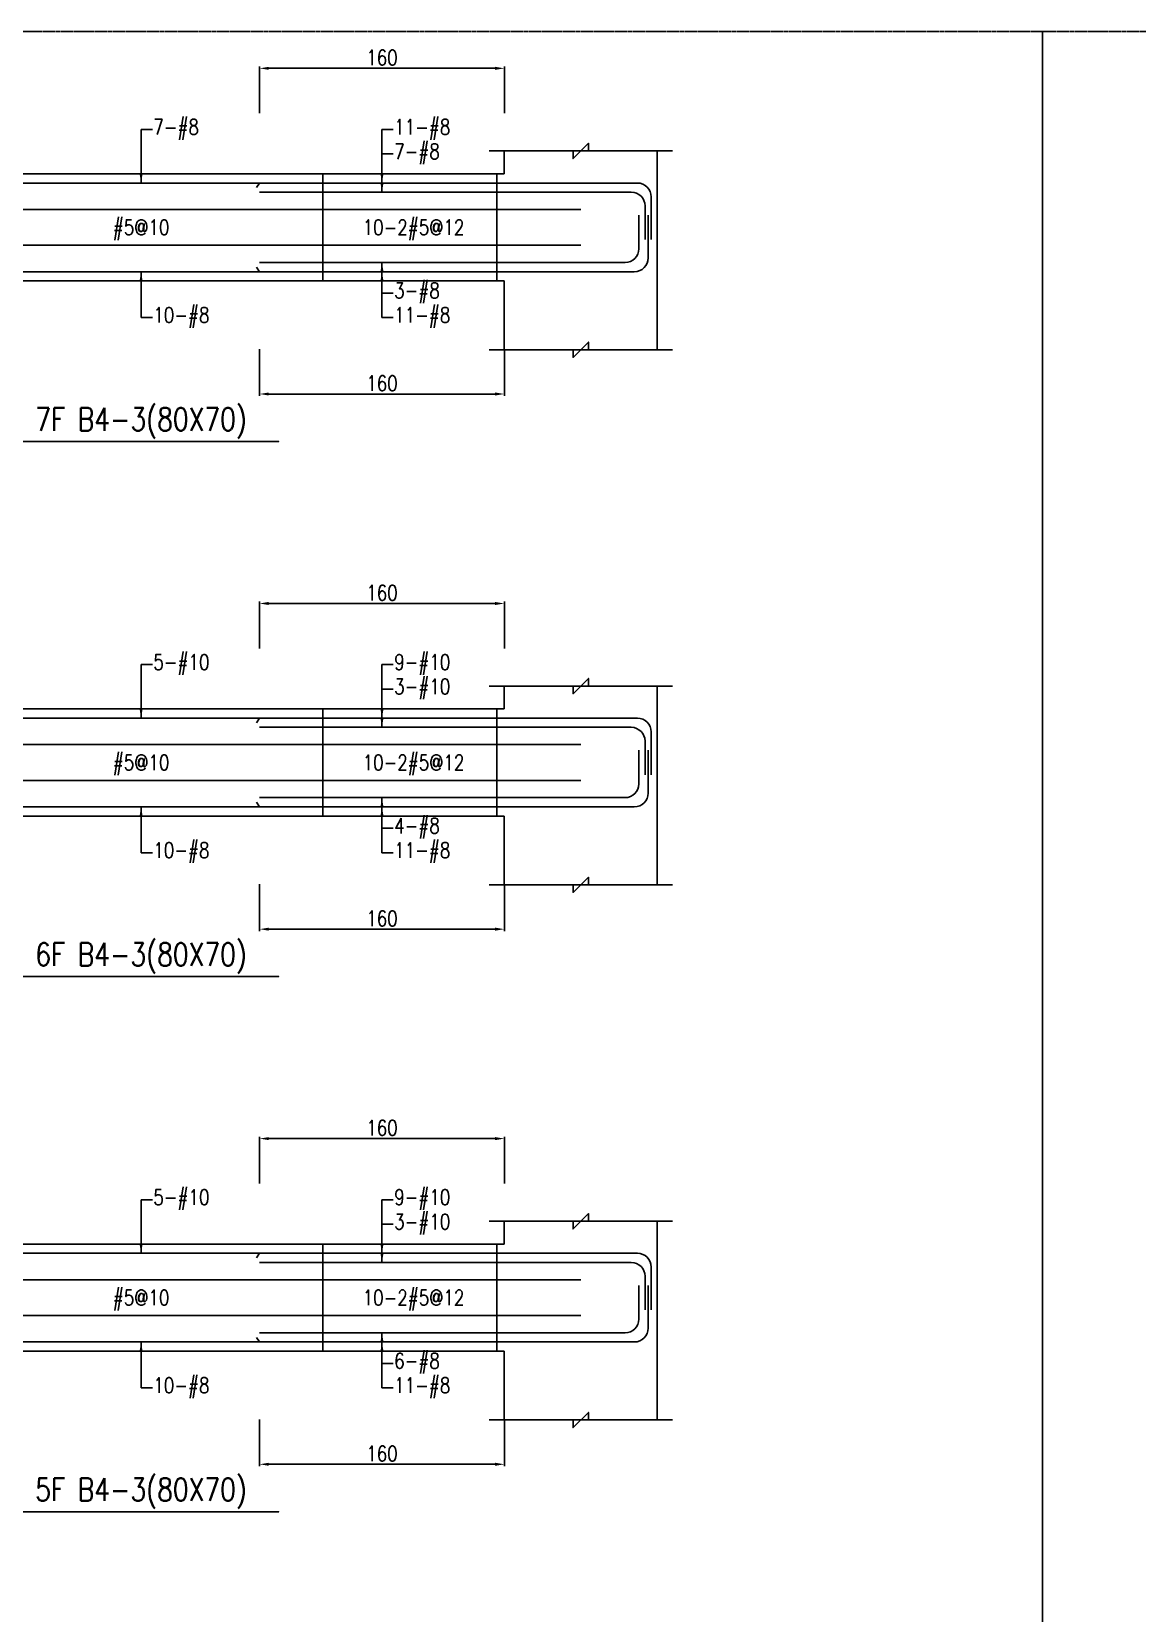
# Model space of a CAD drawing. Header units: millimetres. Extents: x 0 to 84580, y -12276 to 4373.
# Drawn here: x 31942 to 32665, y -2034 to -1000 of the extents above; entities that cross this region are included whole.
import ezdxf
from ezdxf.enums import TextEntityAlignment as Align

# ---------------------------------------------------------------- set-up
doc = ezdxf.new("R2010")
doc.units = ezdxf.units.MM
doc.header["$MEASUREMENT"] = 0
doc.linetypes.add('CENTER', pattern=[2, 1.25, -0.25, 0.25, -0.25])
for name, color, linetype in [('S-DIM', 2, 'Continuous'), ('S-GRID', 1, 'CENTER'), ('S-LEADER', 2, 'Continuous'), ('S-RC', 130, 'Continuous'), ('S-REINF', 6, 'Continuous'), ('S-TEXT', 2, 'Continuous')]:
    doc.layers.add(name, color=color, linetype=linetype)
doc.styles.add('CS4', font='romans.shx', dxfattribs={"width": 0.8, "bigfont": 'lsp.shx'})
doc.styles.get("Standard").update_dxf_attribs({"font": 'arial.ttf'})
doc.dimstyles.new('ISO-25', dxfattribs={"dimtxt": 2.5, "dimasz": 2.5, "dimexe": 1.25, "dimexo": 0.625, "dimtad": 1, "dimtxsty": 'Standard', "dimcen": 2.5, "dimadec": 0, "dimazin": 0, "dimtfac": 1, "dimtmove": 0, "dimatfit": 3, "dimfxl": 0, "dimarcsym": 0})

# ---------------------------------------------------------------- blocks, each defined once
blk = doc.blocks.new('*D888')
at = {"layer": 'DEFPOINTS', "color": 0, "transparency": 16777216}
for p in [(32251.1, -1724), (32091.1, -1754), (32251.1, -1754)]:
    blk.add_point(p, dxfattribs=at)
at = {"layer": 'S-DIM', "color": 0, "lineweight": -2, "transparency": 16777216}
for p, q in [((32091.1, -1753.4), (32091.1, -1722.8)), ((32097.1, -1724), (32245.1, -1724)), ((32251.1, -1753.4), (32251.1, -1722.8))]:
    blk.add_line(p, q, dxfattribs=at)
at = {"layer": 'S-DIM', "color": 0, "transparency": 16777216}
for points in [[(32097.1, -1723), (32097.1, -1725), (32091.1, -1724)], [(32245.1, -1723), (32245.1, -1725), (32251.1, -1724)]]:
    blk.add_solid(points, dxfattribs=at)
at = {"layer": 'S-DIM', "color": 0, "transparency": 16777216, "insert": (32171.1, -1717), "char_height": 10, "attachment_point": 5, "style": 'CS4'}
blk.add_mtext('160', dxfattribs=at)
blk = doc.blocks.new('*D890')
at = {"layer": 'DEFPOINTS', "color": 0, "transparency": 16777216}
for p in [(32091.1, -1907), (32251.1, -1907), (32251.1, -1937)]:
    blk.add_point(p, dxfattribs=at)
at = {"layer": 'S-DIM', "color": 0, "lineweight": -2, "transparency": 16777216}
for p, q in [((32091.1, -1907.6), (32091.1, -1938.3)), ((32251.1, -1907.6), (32251.1, -1938.3)), ((32097.1, -1937), (32245.1, -1937))]:
    blk.add_line(p, q, dxfattribs=at)
at = {"layer": 'S-DIM', "color": 0, "transparency": 16777216}
for points in [[(32097.1, -1936), (32097.1, -1938), (32091.1, -1937)], [(32245.1, -1936), (32245.1, -1938), (32251.1, -1937)]]:
    blk.add_solid(points, dxfattribs=at)
at = {"layer": 'S-DIM', "color": 0, "transparency": 16777216, "insert": (32171.1, -1930), "char_height": 10, "attachment_point": 5, "style": 'CS4'}
blk.add_mtext('160', dxfattribs=at)
blk = doc.blocks.new('*D892')
at = {"layer": 'DEFPOINTS', "color": 0, "transparency": 16777216}
for p in [(32251.1, -1374), (32091.1, -1404), (32251.1, -1404)]:
    blk.add_point(p, dxfattribs=at)
at = {"layer": 'S-DIM', "color": 0, "lineweight": -2, "transparency": 16777216}
for p, q in [((32091.1, -1403.4), (32091.1, -1372.8)), ((32097.1, -1374), (32245.1, -1374)), ((32251.1, -1403.4), (32251.1, -1372.8))]:
    blk.add_line(p, q, dxfattribs=at)
at = {"layer": 'S-DIM', "color": 0, "transparency": 16777216}
for points in [[(32097.1, -1373), (32097.1, -1375), (32091.1, -1374)], [(32245.1, -1373), (32245.1, -1375), (32251.1, -1374)]]:
    blk.add_solid(points, dxfattribs=at)
at = {"layer": 'S-DIM', "color": 0, "transparency": 16777216, "insert": (32171.1, -1367), "char_height": 10, "attachment_point": 5, "style": 'CS4'}
blk.add_mtext('160', dxfattribs=at)
blk = doc.blocks.new('*D894')
at = {"layer": 'DEFPOINTS', "color": 0, "transparency": 16777216}
for p in [(32091.1, -1557), (32251.1, -1557), (32251.1, -1587)]:
    blk.add_point(p, dxfattribs=at)
at = {"layer": 'S-DIM', "color": 0, "lineweight": -2, "transparency": 16777216}
for p, q in [((32091.1, -1557.6), (32091.1, -1588.3)), ((32251.1, -1557.6), (32251.1, -1588.3)), ((32097.1, -1587), (32245.1, -1587))]:
    blk.add_line(p, q, dxfattribs=at)
at = {"layer": 'S-DIM', "color": 0, "transparency": 16777216}
for points in [[(32097.1, -1586), (32097.1, -1588), (32091.1, -1587)], [(32245.1, -1586), (32245.1, -1588), (32251.1, -1587)]]:
    blk.add_solid(points, dxfattribs=at)
at = {"layer": 'S-DIM', "color": 0, "transparency": 16777216, "insert": (32171.1, -1580), "char_height": 10, "attachment_point": 5, "style": 'CS4'}
blk.add_mtext('160', dxfattribs=at)
blk = doc.blocks.new('*D896')
at = {"layer": 'DEFPOINTS', "color": 0, "transparency": 16777216}
for p in [(32251.1, -1024), (32091.1, -1054), (32251.1, -1054)]:
    blk.add_point(p, dxfattribs=at)
at = {"layer": 'S-DIM', "color": 0, "lineweight": -2, "transparency": 16777216}
for p, q in [((32091.1, -1053.4), (32091.1, -1022.8)), ((32097.1, -1024), (32245.1, -1024)), ((32251.1, -1053.4), (32251.1, -1022.8))]:
    blk.add_line(p, q, dxfattribs=at)
at = {"layer": 'S-DIM', "color": 0, "transparency": 16777216}
for points in [[(32097.1, -1023), (32097.1, -1025), (32091.1, -1024)], [(32245.1, -1023), (32245.1, -1025), (32251.1, -1024)]]:
    blk.add_solid(points, dxfattribs=at)
at = {"layer": 'S-DIM', "color": 0, "transparency": 16777216, "insert": (32171.1, -1017), "char_height": 10, "attachment_point": 5, "style": 'CS4'}
blk.add_mtext('160', dxfattribs=at)
blk = doc.blocks.new('*D898')
at = {"layer": 'DEFPOINTS', "color": 0, "transparency": 16777216}
for p in [(32091.1, -1207), (32251.1, -1207), (32251.1, -1237)]:
    blk.add_point(p, dxfattribs=at)
at = {"layer": 'S-DIM', "color": 0, "lineweight": -2, "transparency": 16777216}
for p, q in [((32091.1, -1207.6), (32091.1, -1238.3)), ((32251.1, -1207.6), (32251.1, -1238.3)), ((32097.1, -1237), (32245.1, -1237))]:
    blk.add_line(p, q, dxfattribs=at)
at = {"layer": 'S-DIM', "color": 0, "transparency": 16777216}
for points in [[(32097.1, -1236), (32097.1, -1238), (32091.1, -1237)], [(32245.1, -1236), (32245.1, -1238), (32251.1, -1237)]]:
    blk.add_solid(points, dxfattribs=at)
at = {"layer": 'S-DIM', "color": 0, "transparency": 16777216, "insert": (32171.1, -1230), "char_height": 10, "attachment_point": 5, "style": 'CS4'}
blk.add_mtext('160', dxfattribs=at)

msp = doc.modelspace()

# ---------------------------------------------------------------- linework, layer by layer
at = {"layer": 'S-GRID'}
for points in [[(29374, -3069), (32603, -3069), (32603, -1000), (29374, -1000), (29374, -3069)], [(32603, -3069), (35832, -3069), (35832, -1000), (32603, -1000), (32603, -3069)]]:
    msp.add_lwpolyline(points, dxfattribs=at)
at = {"layer": 'S-RC'}
for points in [[(32241.096, -1078.007), (32296.096, -1078.018), (32296.095, -1083.018), (32306.097, -1073.02), (32306.096, -1078.02), (32361.096, -1078.031)], [(32251.096, -1163.007), (32251.096, -1208.007), (32351.096, -1208.007), (32351.096, -1078.007), (32251.096, -1078.007), (32251.096, -1093.007)], [(32251.096, -1093.007), (31776.096, -1093.007)], [(31776.096, -1163.007), (32251.096, -1163.007)], [(32241.096, -1208.007), (32296.096, -1208.018), (32296.095, -1213.018), (32306.097, -1203.02), (32306.096, -1208.02), (32361.096, -1208.031)], [(32013.596, -1268.007), (32103.596, -1268.007), (31923.596, -1268.007)], [(32241.096, -1428.007), (32296.096, -1428.018), (32296.095, -1433.018), (32306.097, -1423.02), (32306.096, -1428.02), (32361.096, -1428.031)], [(32251.096, -1513.007), (32251.096, -1558.007), (32351.096, -1558.007), (32351.096, -1428.007), (32251.096, -1428.007), (32251.096, -1443.007)], [(32251.096, -1443.007), (31776.096, -1443.007)], [(31776.096, -1513.007), (32251.096, -1513.007)], [(32241.096, -1558.007), (32296.096, -1558.018), (32296.095, -1563.018), (32306.097, -1553.02), (32306.096, -1558.02), (32361.096, -1558.031)], [(32013.596, -1618.007), (32103.596, -1618.007), (31923.596, -1618.007)], [(32241.096, -1778.007), (32296.096, -1778.018), (32296.095, -1783.018), (32306.097, -1773.02), (32306.096, -1778.02), (32361.096, -1778.031)], [(32251.096, -1863.007), (32251.096, -1908.007), (32351.096, -1908.007), (32351.096, -1778.007), (32251.096, -1778.007), (32251.096, -1793.007)], [(32251.096, -1793.007), (31776.096, -1793.007)], [(31776.096, -1863.007), (32251.096, -1863.007)], [(32241.096, -1908.007), (32296.096, -1908.018), (32296.095, -1913.018), (32306.097, -1903.02), (32306.096, -1908.02), (32361.096, -1908.031)], [(32013.596, -1968.007), (32103.596, -1968.007), (31923.596, -1968.007)]]:
    msp.add_lwpolyline(points, dxfattribs=at)
at = {"layer": 'S-REINF', "color": 1}
for points in [[(32132.346, -1163.007), (32132.346, -1093.007)], [(32246.096, -1163.007), (32246.096, -1093.007)], [(31726.096, -1116.34), (32301.096, -1116.34)], [(31726.096, -1139.674), (32301.096, -1139.674)], [(32132.346, -1513.007), (32132.346, -1443.007)], [(32246.096, -1513.007), (32246.096, -1443.007)], [(31726.096, -1466.34), (32301.096, -1466.34)], [(31726.096, -1489.674), (32301.096, -1489.674)], [(32132.346, -1863.007), (32132.346, -1793.007)], [(32246.096, -1863.007), (32246.096, -1793.007)], [(31726.096, -1816.34), (32301.096, -1816.34)], [(31726.096, -1839.674), (32301.096, -1839.674)]]:
    msp.add_lwpolyline(points, dxfattribs=at)
at = {"layer": 'S-REINF'}
for points in [[(31936.096, -1099.007), (32091.096, -1099.007)], [(32091.096, -1099.007), (32089.096, -1102.007)], [(32091.096, -1099.007), (32251.096, -1099.007)], [(32091.096, -1105.007), (32251.096, -1105.007)], [(31936.096, -1157.007), (32091.096, -1157.007)], [(32091.096, -1157.007), (32089.096, -1154.007)], [(32091.096, -1151.007), (32251.096, -1151.007)], [(32091.096, -1157.007), (32251.096, -1157.007)], [(31936.096, -1449.007), (32091.096, -1449.007)], [(32091.096, -1449.007), (32089.096, -1452.007)], [(32091.096, -1449.007), (32251.096, -1449.007)], [(32091.096, -1455.007), (32251.096, -1455.007)], [(31936.096, -1507.007), (32091.096, -1507.007)], [(32091.096, -1507.007), (32089.096, -1504.007)], [(32091.096, -1501.007), (32251.096, -1501.007)], [(32091.096, -1507.007), (32251.096, -1507.007)], [(31936.096, -1799.007), (32091.096, -1799.007)], [(32091.096, -1799.007), (32089.096, -1802.007)], [(32091.096, -1799.007), (32251.096, -1799.007)], [(32091.096, -1805.007), (32251.096, -1805.007)], [(32091.096, -1851.007), (32251.096, -1851.007)], [(31936.096, -1857.007), (32091.096, -1857.007)], [(32091.096, -1857.007), (32089.096, -1854.007)], [(32091.096, -1857.007), (32251.096, -1857.007)]]:
    msp.add_lwpolyline(points, dxfattribs=at)
for points in [[(32347.096, -1136.007), (32347.096, -1108.007, 0.41421356), (32338.096, -1099.007), (32251.096, -1099.007)], [(32343.096, -1136.007), (32343.096, -1114.007, 0.41421356), (32334.096, -1105.007), (32251.096, -1105.007)], [(32339.096, -1120.007), (32339.096, -1142.007, -0.41421356), (32330.096, -1151.007), (32239.096, -1151.007)], [(32345.096, -1120.007), (32345.096, -1148.007, -0.41421356), (32336.096, -1157.007), (32245.096, -1157.007)], [(32347.096, -1486.007), (32347.096, -1458.007, 0.41421356), (32338.096, -1449.007), (32251.096, -1449.007)], [(32343.096, -1486.007), (32343.096, -1464.007, 0.41421356), (32334.096, -1455.007), (32251.096, -1455.007)], [(32339.096, -1470.007), (32339.096, -1492.007, -0.41421356), (32330.096, -1501.007), (32239.096, -1501.007)], [(32345.096, -1470.007), (32345.096, -1498.007, -0.41421356), (32336.096, -1507.007), (32245.096, -1507.007)], [(32347.096, -1836.007), (32347.096, -1808.007, 0.41421356), (32338.096, -1799.007), (32251.096, -1799.007)], [(32343.096, -1836.007), (32343.096, -1814.007, 0.41421356), (32334.096, -1805.007), (32251.096, -1805.007)], [(32339.096, -1820.007), (32339.096, -1842.007, -0.41421356), (32330.096, -1851.007), (32239.096, -1851.007)], [(32345.096, -1820.007), (32345.096, -1848.007, -0.41421356), (32336.096, -1857.007), (32245.096, -1857.007)]]:
    msp.add_lwpolyline(points, format="xyb", dxfattribs=at)

# ---------------------------------------------------------------- texts
at = {"layer": 'S-LEADER', "char_height": 10, "attachment_point": 4, "style": 'CS4'}
for s, insert in [('7-#8', (32021.596, -1064.007)), ('11-#8', (32179.096, -1064.007)), ('7-#8', (32179.096, -1080.007)), ('3-#8', (32179.096, -1171.007)), ('10-#8', (32021.596, -1187.007)), ('11-#8', (32179.096, -1187.007)), ('5-#10', (32021.596, -1414.007)), ('9-#10', (32179.096, -1414.007)), ('3-#10', (32179.096, -1430.007)), ('4-#8', (32179.096, -1521.007)), ('10-#8', (32021.596, -1537.007)), ('11-#8', (32179.096, -1537.007)), ('5-#10', (32021.596, -1764.007)), ('9-#10', (32179.096, -1764.007)), ('3-#10', (32179.096, -1780.007)), ('6-#8', (32179.096, -1871.007)), ('10-#8', (32021.596, -1887.007)), ('11-#8', (32179.096, -1887.007))]:
    msp.add_mtext(s, dxfattribs=dict(at, insert=insert))
at = {"layer": 'S-RC', "style": 'CS4', "width": 0.8}
for s, p in [('7F B4-3(80X70)', (32013.596, -1261.007)), ('6F B4-3(80X70)', (32013.596, -1611.007)), ('5F B4-3(80X70)', (32013.596, -1961.007))]:
    msp.add_text(s, height=15, dxfattribs=at).set_placement(p, align=Align.CENTER)
at = {"layer": 'S-TEXT', "color": 1, "style": 'CS4', "width": 0.8}
for s, p in [('#5@10', (32013.596, -1133.007)), ('10-2#5@12', (32191.721, -1133.007)), ('#5@10', (32013.596, -1483.007)), ('10-2#5@12', (32191.721, -1483.007)), ('#5@10', (32013.596, -1833.007)), ('10-2#5@12', (32191.721, -1833.007))]:
    msp.add_text(s, height=10, dxfattribs=at).set_placement(p, align=Align.CENTER)

# ---------------------------------------------------------------- dimensions: what is measured, and where the dimension line sits
at = {"layer": 'S-DIM'}
for p1, p2, distance, picture, middle in [((32091.096, -1054.007), (32251.096, -1054.007), 30, '*D896', (32171.096, -1017.007)), ((32091.096, -1207.007), (32251.096, -1207.007), -30, '*D898', (32171.096, -1230.007)), ((32091.096, -1404.007), (32251.096, -1404.007), 30, '*D892', (32171.096, -1367.007)), ((32091.096, -1557.007), (32251.096, -1557.007), -30, '*D894', (32171.096, -1580.007)), ((32091.096, -1754.007), (32251.096, -1754.007), 30, '*D888', (32171.096, -1717.007)), ((32091.096, -1907.007), (32251.096, -1907.007), -30, '*D890', (32171.096, -1930.007))]:
    dim = msp.add_aligned_dim(p1=p1, p2=p2, distance=distance, dimstyle='ISO-25', override={"dimtxt": 10, "dimasz": 6, "dimgap": 2, "dimtxsty": 'CS4'}, dxfattribs=at)
    dim.commit()
    dim.dimension.update_dxf_attribs({"geometry": picture, "text_midpoint": middle})

# ---------------------------------------------------------------- leaders
at = {"layer": 'S-LEADER', "annotation_type": 0, "has_hookline": 1, "hookline_direction": 0}
for points, text_width in [([(32013.596, -1099.007), (32013.596, -1064.007), (32020.971, -1064.007)], 30.857), ([(32171.096, -1099.007), (32171.096, -1064.007), (32178.471, -1064.007)], 37.333), ([(32171.096, -1105.007), (32171.096, -1080.007), (32178.471, -1080.007)], 30.857), ([(32013.596, -1157.007), (32013.596, -1187.007), (32020.971, -1187.007)], 37.333), ([(32171.096, -1151.007), (32171.096, -1171.007), (32178.471, -1171.007)], 30.857), ([(32171.096, -1157.007), (32171.096, -1187.007), (32178.471, -1187.007)], 37.333), ([(32013.596, -1449.007), (32013.596, -1414.007), (32020.971, -1414.007)], 38.476), ([(32171.096, -1449.007), (32171.096, -1414.007), (32178.471, -1414.007)], 38.476), ([(32171.096, -1455.007), (32171.096, -1430.007), (32178.471, -1430.007)], 38.476), ([(32013.596, -1507.007), (32013.596, -1537.007), (32020.971, -1537.007)], 37.333), ([(32171.096, -1501.007), (32171.096, -1521.007), (32178.471, -1521.007)], 30.857), ([(32171.096, -1507.007), (32171.096, -1537.007), (32178.471, -1537.007)], 37.333), ([(32013.596, -1799.007), (32013.596, -1764.007), (32020.971, -1764.007)], 38.476), ([(32171.096, -1799.007), (32171.096, -1764.007), (32178.471, -1764.007)], 38.476), ([(32171.096, -1805.007), (32171.096, -1780.007), (32178.471, -1780.007)], 38.476), ([(32171.096, -1851.007), (32171.096, -1871.007), (32178.471, -1871.007)], 30.476), ([(32013.596, -1857.007), (32013.596, -1887.007), (32020.971, -1887.007)], 37.333), ([(32171.096, -1857.007), (32171.096, -1887.007), (32178.471, -1887.007)], 37.333)]:
    msp.add_leader(points, dimstyle='ISO-25', override={"dimasz": 6, "dimtad": 0}, dxfattribs=dict(at, text_width=text_width))

doc.saveas('drawing.dxf')
